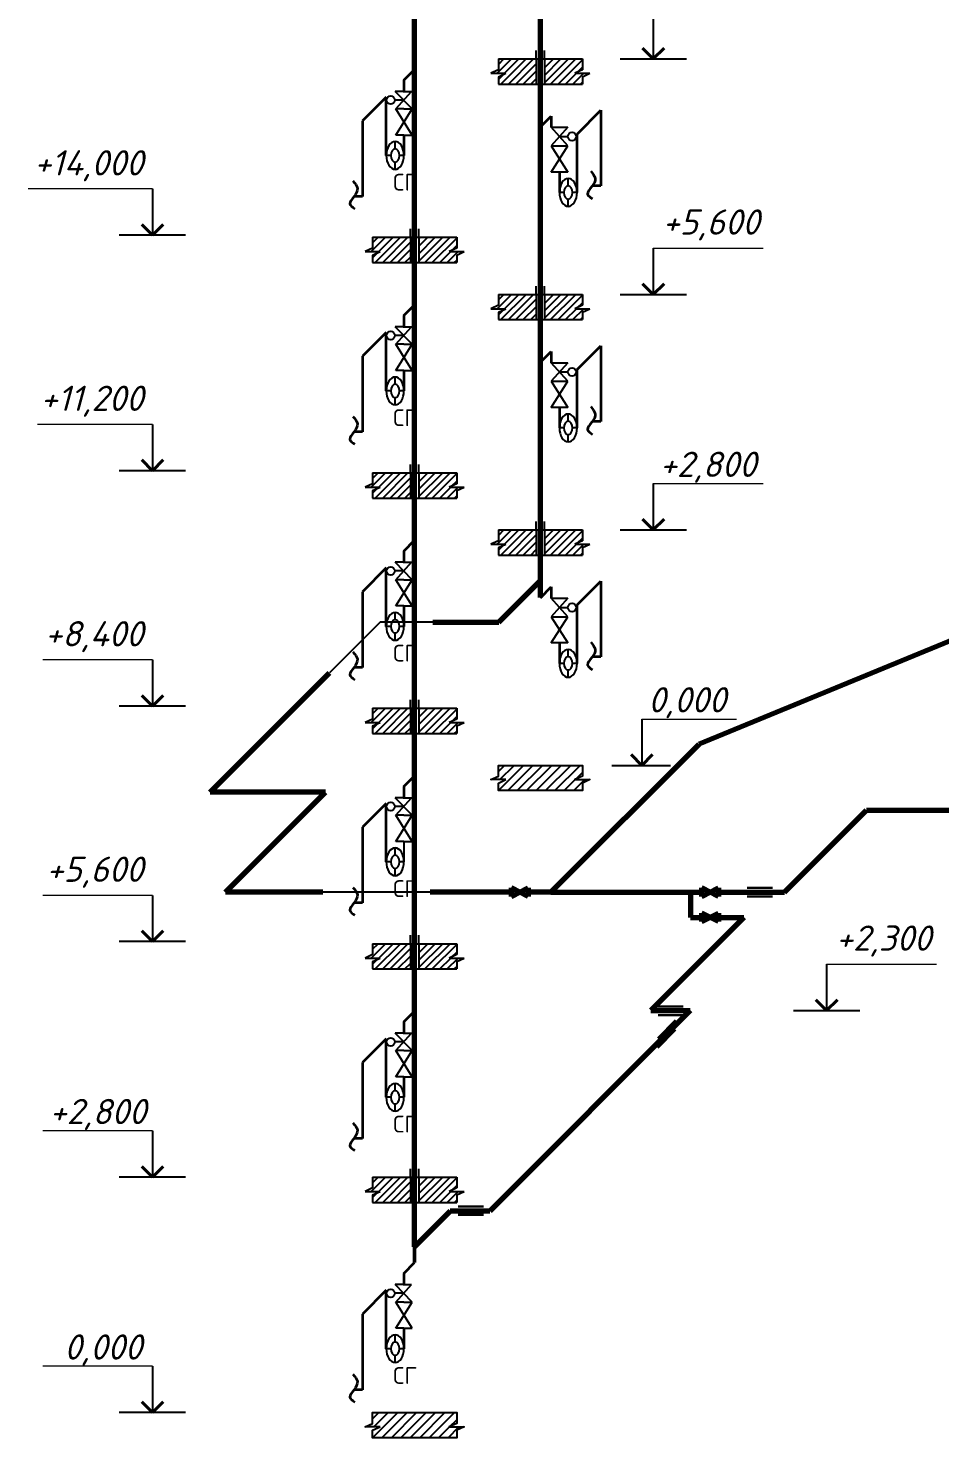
# Model space of a CAD drawing. Header units: millimetres. Extents: x -710977 to 10671, y -929782 to 89628.
# Drawn here: x -244.6 to -136.2, y 3925.1 to 4092.7 of the extents above; entities that cross this region are included whole.
import ezdxf

# ---------------------------------------------------------------- set-up
doc = ezdxf.new("R2010")
doc.units = ezdxf.units.MM
doc.header["$LTSCALE"] = 0.4
doc.layers.add('аксонометрия', color=84, linetype='Continuous')
doc.layers.add('кварталыИнфо', color=7, linetype='Continuous')
doc.layers.add('Надписи', color=7, linetype='Continuous', lineweight=20)
doc.styles.add('Zhenka', font='isocpeur.ttf', dxfattribs={"height": 400})
doc.styles.add('текстовый', font='isocpeui.ttf', dxfattribs={"height": 5})
doc.linetypes.add('ГОСТ 2.303 3', pattern='A,0.001,[1,GOST 2.303-68.shx,S=1,R=0,X=0,Y=0],-26', length=26.001)
pattern_1 = [(45, (-704.2509, 3848.4608), (-0.44194174, 0.44194174), [])]
pattern_2 = [(45, (-704.2509, 3876.4608), (-0.44194174, 0.44194174), [])]
pattern_3 = [(45, (-704.2509, 3904.4608), (-0.44194174, 0.44194174), [])]
pattern_4 = [(45, (-689.2989, 3897.67276), (-0.44194174, 0.44194174), [])]
pattern_5 = [(45, (-689.2989, 3925.67276), (-0.44194174, 0.44194174), [])]

msp = doc.modelspace()

# ---------------------------------------------------------------- hatches: boundary and pattern name
at = {"layer": 'аксонометрия', "lineweight": 25}
h = msp.add_hatch(dxfattribs=at)
h.set_pattern_fill('ANSI31', scale=5, style=0)
h.set_pattern_definition([(45, (-689.2989, 3953.67276), (-0.44194174, 0.44194174), [])])
h.paths.add_polyline_path([(-184.155, 4086.051), (-184.155, 4089.051), (-188.655, 4089.051), (-188.655, 4087.759), (-189.542, 4087.351), (-187.769, 4087.351), (-188.655, 4086.943), (-188.655, 4086.051)])
h = msp.add_hatch(dxfattribs=at)
h.set_pattern_fill('ANSI31', scale=5, style=0)
h.set_pattern_definition(pattern_5)
h.paths.add_polyline_path([(-177.769, 4087.351), (-179.542, 4087.351), (-178.655, 4087.759), (-178.655, 4089.051), (-183.155, 4089.051), (-183.155, 4086.051), (-178.655, 4086.051), (-178.655, 4086.943)])
h = msp.add_hatch(dxfattribs=at)
h.set_pattern_fill('ANSI31', scale=5, style=0)
h.set_pattern_definition([(45, (-704.2509, 3932.4608), (-0.44194174, 0.44194174), [])])
h.paths.add_polyline_path([(-199.107, 4064.839), (-199.107, 4067.839), (-203.607, 4067.839), (-203.607, 4066.547), (-204.494, 4066.139), (-202.721, 4066.139), (-203.607, 4065.731), (-203.607, 4064.839)])
h = msp.add_hatch(dxfattribs=at)
h.set_pattern_fill('ANSI31', scale=5, style=0)
h.set_pattern_definition(pattern_3)
h.paths.add_polyline_path([(-198.107, 4064.839), (-193.607, 4064.839), (-193.607, 4065.731), (-192.721, 4066.139), (-194.494, 4066.139), (-193.607, 4066.547), (-193.607, 4067.839), (-198.107, 4067.839)])
h = msp.add_hatch(dxfattribs=at)
h.set_pattern_fill('ANSI31', scale=5, style=0)
h.set_pattern_definition(pattern_5)
h.paths.add_polyline_path([(-184.155, 4058.051), (-184.155, 4061.051), (-188.655, 4061.051), (-188.655, 4059.759), (-189.542, 4059.351), (-187.769, 4059.351), (-188.655, 4058.943), (-188.655, 4058.051)])
h = msp.add_hatch(dxfattribs=at)
h.set_pattern_fill('ANSI31', scale=5, style=0)
h.set_pattern_definition(pattern_4)
h.paths.add_polyline_path([(-177.769, 4059.351), (-179.542, 4059.351), (-178.655, 4059.759), (-178.655, 4061.051), (-183.155, 4061.051), (-183.155, 4058.051), (-178.655, 4058.051), (-178.655, 4058.943)])
h = msp.add_hatch(dxfattribs=at)
h.set_pattern_fill('ANSI31', scale=5, style=0)
h.set_pattern_definition(pattern_3)
h.paths.add_polyline_path([(-199.107, 4036.839), (-199.107, 4039.839), (-203.607, 4039.839), (-203.607, 4038.547), (-204.494, 4038.139), (-202.721, 4038.139), (-203.607, 4037.731), (-203.607, 4036.839)])
h = msp.add_hatch(dxfattribs=at)
h.set_pattern_fill('ANSI31', scale=5, style=0)
h.set_pattern_definition(pattern_2)
h.paths.add_polyline_path([(-198.107, 4036.839), (-193.607, 4036.839), (-193.607, 4037.731), (-192.721, 4038.139), (-194.494, 4038.139), (-193.607, 4038.547), (-193.607, 4039.839), (-198.107, 4039.839)])
h = msp.add_hatch(dxfattribs=at)
h.set_pattern_fill('ANSI31', scale=5, style=0)
h.set_pattern_definition(pattern_4)
h.paths.add_polyline_path([(-184.155, 4030.051), (-184.155, 4033.051), (-188.655, 4033.051), (-188.655, 4031.759), (-189.542, 4031.351), (-187.769, 4031.351), (-188.655, 4030.943), (-188.655, 4030.051)])
h = msp.add_hatch(dxfattribs=at)
h.set_pattern_fill('ANSI31', scale=5, style=0)
h.set_pattern_definition([(45, (-689.2989, 3869.67276), (-0.44194174, 0.44194174), [])])
h.paths.add_polyline_path([(-177.769, 4031.351), (-179.542, 4031.351), (-178.655, 4031.759), (-178.655, 4033.051), (-183.155, 4033.051), (-183.155, 4030.051), (-178.655, 4030.051), (-178.655, 4030.943)])
h = msp.add_hatch(dxfattribs=at)
h.set_pattern_fill('ANSI31', scale=5, style=0)
h.set_pattern_definition(pattern_2)
h.paths.add_polyline_path([(-199.107, 4008.839), (-199.107, 4011.839), (-203.607, 4011.839), (-203.607, 4010.547), (-204.494, 4010.139), (-202.721, 4010.139), (-203.607, 4009.731), (-203.607, 4008.839)])
h = msp.add_hatch(dxfattribs=at)
h.set_pattern_fill('ANSI31', scale=5, style=0)
h.set_pattern_definition(pattern_1)
h.paths.add_polyline_path([(-198.107, 4008.839), (-193.607, 4008.839), (-193.607, 4009.731), (-192.721, 4010.139), (-194.494, 4010.139), (-193.607, 4010.547), (-193.607, 4011.839), (-198.107, 4011.839)])
h = msp.add_hatch(dxfattribs=at)
h.set_pattern_fill('ANSI31', scale=5, style=0)
h.set_pattern_definition(pattern_1)
h.paths.add_polyline_path([(-199.107, 3980.839), (-199.107, 3983.839), (-203.607, 3983.839), (-203.607, 3982.547), (-204.494, 3982.139), (-202.721, 3982.139), (-203.607, 3981.731), (-203.607, 3980.839)])
h = msp.add_hatch(dxfattribs=at)
h.set_pattern_fill('ANSI31', scale=5, style=0)
h.set_pattern_definition([(45, (-704.2509, 3820.4608), (-0.44194174, 0.44194174), [])])
h.paths.add_polyline_path([(-198.107, 3980.839), (-193.607, 3980.839), (-193.607, 3981.731), (-192.721, 3982.139), (-194.494, 3982.139), (-193.607, 3982.547), (-193.607, 3983.839), (-198.107, 3983.839)])
h = msp.add_hatch(dxfattribs=at)
h.set_pattern_fill('ANSI31', scale=5, style=0)
h.set_pattern_definition([(45, (-704.2509, 3820.7108), (-0.44194174, 0.44194174), [])])
h.paths.add_polyline_path([(-199.107, 3953.089), (-199.107, 3956.089), (-203.607, 3956.089), (-203.607, 3954.797), (-204.494, 3954.389), (-202.721, 3954.389), (-203.607, 3953.981), (-203.607, 3953.089)])
h = msp.add_hatch(dxfattribs=at)
h.set_pattern_fill('ANSI31', scale=5, style=0)
h.set_pattern_definition([(45, (-704.2509, 3792.7108), (-0.44194174, 0.44194174), [])])
h.paths.add_polyline_path([(-198.107, 3953.089), (-193.607, 3953.089), (-193.607, 3953.981), (-192.721, 3954.389), (-194.494, 3954.389), (-193.607, 3954.797), (-193.607, 3956.089), (-198.107, 3956.089)])
at = {"layer": 'кварталыИнфо', "ltscale": 0.12}
h = msp.add_hatch(dxfattribs=at)
h.set_pattern_fill('ANSI31', color=256, scale=0.25)
h.set_pattern_definition([(45, (-806.0439, -224.26514), (-0.56126601, 0.56126601), [])])
h.paths.add_polyline_path([(-187.769, 4003.351), (-189.542, 4003.351), (-188.655, 4003.759), (-188.655, 4005.051), (-178.655, 4005.051), (-178.655, 4003.759), (-179.542, 4003.351), (-177.769, 4003.351), (-178.655, 4002.943), (-178.655, 4002.051), (-188.655, 4002.051), (-188.655, 4002.943)])
h = msp.add_hatch(dxfattribs=at)
h.set_pattern_fill('ANSI31', color=256, scale=0.25)
h.set_pattern_definition([(45, (-820.9959, -301.2271), (-0.56126601, 0.56126601), [])])
h.paths.add_polyline_path([(-202.721, 3926.389), (-204.494, 3926.389), (-203.607, 3926.797), (-203.607, 3928.089), (-193.607, 3928.089), (-193.607, 3926.797), (-194.494, 3926.389), (-192.721, 3926.389), (-193.607, 3925.981), (-193.607, 3925.089), (-203.607, 3925.089), (-203.607, 3925.981)])

# ---------------------------------------------------------------- linework, layer by layer
at = {"color": 7, "lineweight": 25}
for p, q in [((-170.231, 4094.555), (-170.231, 4089.051)), ((-174.175, 4089.051), (-166.287, 4089.051)), ((-229.784, 4073.593), (-229.784, 4068.089)), ((-225.84, 4068.089), (-233.728, 4068.089)), ((-170.231, 4066.555), (-170.231, 4061.051)), ((-174.175, 4061.051), (-166.287, 4061.051)), ((-229.784, 4045.593), (-229.784, 4040.089)), ((-225.84, 4040.089), (-233.728, 4040.089)), ((-170.231, 4038.555), (-170.231, 4033.051)), ((-174.175, 4033.051), (-166.287, 4033.051)), ((-229.784, 4017.593), (-229.784, 4012.089)), ((-225.84, 4012.089), (-233.728, 4012.089)), ((-171.596, 4010.555), (-171.596, 4005.051)), ((-175.181, 4005.051), (-168.184, 4005.051)), ((-229.784, 3989.593), (-229.784, 3984.089)), ((-225.84, 3984.089), (-233.728, 3984.089)), ((-149.619, 3981.406), (-149.619, 3975.902)), ((-153.563, 3975.902), (-145.675, 3975.902)), ((-229.784, 3961.593), (-229.784, 3956.089)), ((-225.84, 3956.089), (-233.728, 3956.089)), ((-229.784, 3933.593), (-229.784, 3928.089)), ((-225.84, 3928.089), (-233.728, 3928.089))]:
    msp.add_line(p, q, dxfattribs=at)
at = {"color": 7, "lineweight": 35}
for p, q in [((-199.88, 4086.536), (-198.607, 4087.809)), ((-199.88, 4086.536), (-199.88, 4085.199)), ((-201.98, 4084.526), (-204.808, 4081.698)), ((-201.98, 4077.576), (-201.98, 4084.526)), ((-204.808, 4081.698), (-204.808, 4072.698)), ((-183.655, 4080.991), (-182.382, 4082.264)), ((-182.382, 4082.264), (-182.382, 4080.926)), ((-179.297, 4080.126), (-176.469, 4082.955)), ((-176.469, 4082.955), (-176.469, 4073.955)), ((-199.88, 4080.005), (-199.88, 4077.576)), ((-179.297, 4073.176), (-179.297, 4080.126)), ((-181.397, 4075.606), (-181.397, 4073.176)), ((-176.469, 4073.955), (-177.469, 4073.955)), ((-204.808, 4072.698), (-205.808, 4072.698)), ((-199.88, 4058.536), (-198.607, 4059.809)), ((-199.88, 4058.536), (-199.88, 4057.199)), ((-201.98, 4056.526), (-204.808, 4053.698)), ((-201.98, 4049.576), (-201.98, 4056.526)), ((-179.297, 4052.126), (-176.469, 4054.955)), ((-176.469, 4054.955), (-176.469, 4045.955)), ((-204.808, 4053.698), (-204.808, 4044.698)), ((-183.655, 4052.991), (-182.382, 4054.264)), ((-182.382, 4054.264), (-182.382, 4052.926)), ((-199.88, 4052.005), (-199.88, 4049.576)), ((-179.297, 4045.176), (-179.297, 4052.126)), ((-181.397, 4047.606), (-181.397, 4045.176)), ((-204.808, 4044.698), (-205.808, 4044.698)), ((-176.469, 4045.955), (-177.469, 4045.955)), ((-199.88, 4030.536), (-198.607, 4031.809)), ((-199.88, 4030.536), (-199.88, 4029.199)), ((-201.98, 4028.526), (-204.808, 4025.698)), ((-201.98, 4021.576), (-201.98, 4028.526)), ((-183.655, 4024.991), (-182.382, 4026.264)), ((-182.382, 4026.264), (-182.382, 4024.926)), ((-179.297, 4024.126), (-176.469, 4026.955)), ((-176.469, 4026.955), (-176.469, 4017.955)), ((-204.808, 4025.698), (-204.808, 4016.698)), ((-199.88, 4024.005), (-199.88, 4021.576)), ((-179.297, 4017.176), (-179.297, 4024.126)), ((-181.397, 4019.606), (-181.397, 4017.176)), ((-176.469, 4017.955), (-177.469, 4017.955)), ((-204.808, 4016.698), (-205.808, 4016.698)), ((-199.88, 4002.536), (-198.607, 4003.809)), ((-199.88, 4002.536), (-199.88, 4001.199)), ((-201.98, 4000.526), (-204.808, 3997.698)), ((-201.98, 3993.576), (-201.98, 4000.526)), ((-204.808, 3997.698), (-204.808, 3988.698)), ((-204.808, 3988.698), (-205.808, 3988.698)), ((-199.88, 3974.536), (-198.607, 3975.809)), ((-199.88, 3974.536), (-199.88, 3973.199)), ((-201.98, 3972.526), (-204.808, 3969.698)), ((-201.98, 3965.576), (-201.98, 3972.526)), ((-204.808, 3969.698), (-204.808, 3960.698)), ((-199.88, 3968.005), (-199.88, 3965.576)), ((-204.808, 3960.698), (-205.808, 3960.698)), ((-199.88, 3944.644), (-198.607, 3945.917)), ((-199.88, 3944.644), (-199.88, 3943.307)), ((-201.98, 3942.634), (-204.808, 3939.806)), ((-201.98, 3935.684), (-201.98, 3942.634)), ((-204.808, 3939.806), (-204.808, 3930.806)), ((-199.88, 3938.113), (-199.88, 3935.684)), ((-204.808, 3930.806), (-205.808, 3930.806))]:
    msp.add_line(p, q, dxfattribs=at)
at = {"color": 7, "lineweight": 20}
for p, q in [((-229.784, 4073.593), (-244.558, 4073.593)), ((-170.231, 4066.555), (-157.178, 4066.555)), ((-229.784, 4045.593), (-243.46, 4045.593)), ((-170.231, 4038.555), (-157.178, 4038.555)), ((-229.784, 4017.593), (-242.837, 4017.593)), ((-171.596, 4010.555), (-160.342, 4010.555)), ((-229.784, 3989.593), (-242.837, 3989.593)), ((-149.619, 3981.406), (-136.567, 3981.406)), ((-229.784, 3961.593), (-242.837, 3961.593)), ((-229.784, 3933.593), (-242.837, 3933.593))]:
    msp.add_line(p, q, dxfattribs=at)
at = {"lineweight": 30}
for p, q in [((-159.059, 3990.476), (-156.059, 3990.476)), ((-156.059, 3989.476), (-159.059, 3989.476)), ((-169.672, 3976.358), (-166.672, 3976.358)), ((-167.582, 3974.735), (-169.703, 3972.614)), ((-166.672, 3975.358), (-169.672, 3975.358)), ((-167.582, 3973.601), (-169.703, 3971.479)), ((-190.436, 3952.586), (-193.436, 3952.586)), ((-193.436, 3951.586), (-190.436, 3951.586))]:
    msp.add_line(p, q, dxfattribs=at)
at = {"color": 7, "lineweight": 50}
msp.add_line((-198.607, 3945.917), (-198.607, 3947.809), dxfattribs=at)
at = {"color": 7, "lineweight": 35}
for points in [[(-177.675, 4075.706), (-177.148, 4074.831), (-177.536, 4073.865), (-178.035, 4072.981), (-177.457, 4072.402)], [(-205.947, 4074.539), (-205.421, 4073.664), (-205.808, 4072.698), (-206.308, 4071.813), (-205.73, 4071.235)], [(-205.947, 4046.539), (-205.421, 4045.664), (-205.808, 4044.698), (-206.308, 4043.813), (-205.73, 4043.235)], [(-177.675, 4047.706), (-177.148, 4046.831), (-177.536, 4045.865), (-178.035, 4044.981), (-177.457, 4044.402)], [(-177.675, 4019.706), (-177.148, 4018.831), (-177.536, 4017.865), (-178.035, 4016.981), (-177.457, 4016.402)], [(-205.947, 4018.539), (-205.421, 4017.664), (-205.808, 4016.698), (-206.308, 4015.813), (-205.73, 4015.235)], [(-205.947, 3990.539), (-205.421, 3989.664), (-205.808, 3988.698), (-206.308, 3987.813), (-205.73, 3987.235)], [(-205.947, 3962.539), (-205.421, 3961.664), (-205.808, 3960.698), (-206.308, 3959.813), (-205.73, 3959.235)], [(-205.947, 3932.646), (-205.421, 3931.771), (-205.808, 3930.806), (-206.308, 3929.921), (-205.73, 3929.343)]]:
    msp.add_spline(points, degree=3, dxfattribs=at)
at = {"layer": 'аксонометрия', "color": 7, "lineweight": 70}
for p, q in [((-183.655, 4025.021), (-183.655, 4249.021)), ((-198.607, 3947.809), (-198.607, 4171.809))]:
    msp.add_line(p, q, dxfattribs=at)
at = {"layer": 'аксонометрия', "color": 7, "lineweight": 25}
for p, q in [((-184.155, 4089.051), (-184.155, 4090.051)), ((-183.155, 4089.051), (-183.155, 4090.051)), ((-188.655, 4089.051), (-178.655, 4089.051)), ((-188.655, 4089.051), (-188.655, 4087.759)), ((-184.155, 4089.051), (-184.155, 4086.051)), ((-183.155, 4089.051), (-183.155, 4086.051)), ((-178.655, 4089.051), (-178.655, 4087.759)), ((-188.655, 4087.759), (-189.542, 4087.351)), ((-189.542, 4087.351), (-187.769, 4087.351)), ((-188.655, 4086.943), (-187.769, 4087.351)), ((-188.655, 4086.943), (-188.655, 4086.051)), ((-178.655, 4087.759), (-179.542, 4087.351)), ((-179.542, 4087.351), (-177.769, 4087.351)), ((-178.655, 4086.943), (-177.769, 4087.351)), ((-178.655, 4086.943), (-178.655, 4086.051)), ((-199.958, 4085.199), (-200.941, 4085.199)), ((-198.897, 4083.127), (-200.941, 4085.199)), ((-200.863, 4083.127), (-198.975, 4085.199)), ((-199.958, 4085.199), (-198.975, 4085.199)), ((-188.655, 4086.051), (-178.655, 4086.051)), ((-183.655, 4086.051), (-183.655, 4081.051)), ((-199.919, 4084.163), (-200.958, 4084.163)), ((-199.88, 4083.127), (-200.863, 4083.127)), ((-198.897, 4080.005), (-200.863, 4083.127)), ((-200.863, 4080.005), (-198.897, 4083.127)), ((-199.88, 4083.127), (-198.897, 4083.127)), ((-199.88, 4080.005), (-200.863, 4080.005)), ((-199.88, 4080.005), (-198.897, 4080.005)), ((-200.93, 4078.362), (-200.93, 4079.229)), ((-181.397, 4079.826), (-180.397, 4079.826)), ((-201.451, 4077.576), (-201.98, 4077.576)), ((-200.93, 4075.924), (-200.93, 4076.791)), ((-199.88, 4077.576), (-200.409, 4077.576)), ((-180.347, 4073.962), (-180.347, 4074.829)), ((-180.869, 4073.176), (-181.397, 4073.176)), ((-179.297, 4073.176), (-179.826, 4073.176)), ((-180.347, 4071.524), (-180.347, 4072.391)), ((-199.107, 4067.839), (-199.107, 4068.839)), ((-198.107, 4067.839), (-198.107, 4068.839)), ((-203.607, 4066.547), (-204.494, 4066.139)), ((-203.607, 4067.839), (-193.607, 4067.839)), ((-203.607, 4067.839), (-203.607, 4066.547)), ((-199.107, 4067.839), (-199.107, 4064.839)), ((-198.107, 4067.839), (-198.107, 4064.839)), ((-193.607, 4066.547), (-194.494, 4066.139)), ((-193.607, 4067.839), (-193.607, 4066.547)), ((-204.494, 4066.139), (-202.721, 4066.139)), ((-203.607, 4065.731), (-202.721, 4066.139)), ((-203.607, 4065.731), (-203.607, 4064.839)), ((-203.607, 4064.839), (-193.607, 4064.839)), ((-194.494, 4066.139), (-192.721, 4066.139)), ((-193.607, 4065.731), (-192.721, 4066.139)), ((-193.607, 4065.731), (-193.607, 4064.839)), ((-184.155, 4061.051), (-184.155, 4062.051)), ((-183.155, 4061.051), (-183.155, 4062.051)), ((-188.655, 4059.759), (-189.542, 4059.351)), ((-188.655, 4061.051), (-178.655, 4061.051)), ((-188.655, 4061.051), (-188.655, 4059.759)), ((-184.155, 4061.051), (-184.155, 4058.051)), ((-183.155, 4061.051), (-183.155, 4058.051)), ((-178.655, 4059.759), (-179.542, 4059.351)), ((-178.655, 4061.051), (-178.655, 4059.759)), ((-189.542, 4059.351), (-187.769, 4059.351)), ((-188.655, 4058.943), (-187.769, 4059.351)), ((-188.655, 4058.943), (-188.655, 4058.051)), ((-179.542, 4059.351), (-177.769, 4059.351)), ((-178.655, 4058.943), (-177.769, 4059.351)), ((-178.655, 4058.943), (-178.655, 4058.051)), ((-199.958, 4057.199), (-200.941, 4057.199)), ((-198.897, 4055.127), (-200.941, 4057.199)), ((-200.863, 4055.127), (-198.975, 4057.199)), ((-199.958, 4057.199), (-198.975, 4057.199)), ((-188.655, 4058.051), (-178.655, 4058.051)), ((-199.919, 4056.163), (-200.958, 4056.163)), ((-199.88, 4055.127), (-200.863, 4055.127)), ((-198.897, 4052.005), (-200.863, 4055.127)), ((-200.863, 4052.005), (-198.897, 4055.127)), ((-199.88, 4055.127), (-198.897, 4055.127)), ((-199.88, 4052.005), (-200.863, 4052.005)), ((-199.88, 4052.005), (-198.897, 4052.005)), ((-181.397, 4051.826), (-180.397, 4051.826)), ((-200.93, 4050.362), (-200.93, 4051.229)), ((-201.451, 4049.576), (-201.98, 4049.576)), ((-200.93, 4047.924), (-200.93, 4048.791)), ((-199.88, 4049.576), (-200.409, 4049.576)), ((-180.347, 4045.962), (-180.347, 4046.829)), ((-180.869, 4045.176), (-181.397, 4045.176)), ((-179.297, 4045.176), (-179.826, 4045.176)), ((-180.347, 4043.524), (-180.347, 4044.391)), ((-203.607, 4039.839), (-193.607, 4039.839)), ((-203.607, 4039.839), (-203.607, 4038.547)), ((-199.107, 4039.839), (-199.107, 4040.839)), ((-199.107, 4039.839), (-199.107, 4036.839)), ((-198.107, 4039.839), (-198.107, 4040.839)), ((-198.107, 4039.839), (-198.107, 4036.839)), ((-193.607, 4039.839), (-193.607, 4038.547)), ((-203.607, 4038.547), (-204.494, 4038.139)), ((-204.494, 4038.139), (-202.721, 4038.139)), ((-203.607, 4037.731), (-202.721, 4038.139)), ((-193.607, 4038.547), (-194.494, 4038.139)), ((-194.494, 4038.139), (-192.721, 4038.139)), ((-193.607, 4037.731), (-192.721, 4038.139)), ((-203.607, 4037.731), (-203.607, 4036.839)), ((-203.607, 4036.839), (-193.607, 4036.839)), ((-193.607, 4037.731), (-193.607, 4036.839)), ((-188.655, 4033.051), (-178.655, 4033.051)), ((-188.655, 4033.051), (-188.655, 4031.759)), ((-184.155, 4033.051), (-184.155, 4034.051)), ((-184.155, 4033.051), (-184.155, 4030.051)), ((-183.155, 4033.051), (-183.155, 4034.051)), ((-183.155, 4033.051), (-183.155, 4030.051)), ((-178.655, 4033.051), (-178.655, 4031.759)), ((-188.655, 4031.759), (-189.542, 4031.351)), ((-189.542, 4031.351), (-187.769, 4031.351)), ((-188.655, 4030.943), (-187.769, 4031.351)), ((-178.655, 4031.759), (-179.542, 4031.351)), ((-179.542, 4031.351), (-177.769, 4031.351)), ((-178.655, 4030.943), (-177.769, 4031.351)), ((-188.655, 4030.943), (-188.655, 4030.051)), ((-178.655, 4030.943), (-178.655, 4030.051)), ((-199.919, 4028.163), (-200.958, 4028.163)), ((-199.958, 4029.199), (-200.941, 4029.199)), ((-198.897, 4027.127), (-200.941, 4029.199)), ((-200.863, 4027.127), (-198.975, 4029.199)), ((-199.958, 4029.199), (-198.975, 4029.199)), ((-199.88, 4027.127), (-200.863, 4027.127)), ((-198.897, 4024.005), (-200.863, 4027.127)), ((-200.863, 4024.005), (-198.897, 4027.127)), ((-199.88, 4027.127), (-198.897, 4027.127)), ((-200.93, 4022.362), (-200.93, 4023.229)), ((-199.88, 4024.005), (-200.863, 4024.005)), ((-199.88, 4024.005), (-198.897, 4024.005)), ((-181.397, 4023.826), (-180.397, 4023.826)), ((-201.451, 4021.576), (-201.98, 4021.576)), ((-199.88, 4021.576), (-200.409, 4021.576)), ((-200.93, 4019.924), (-200.93, 4020.791)), ((-180.347, 4017.962), (-180.347, 4018.829)), ((-180.869, 4017.176), (-181.397, 4017.176)), ((-180.347, 4015.524), (-180.347, 4016.391)), ((-179.297, 4017.176), (-179.826, 4017.176)), ((-199.107, 4011.839), (-199.107, 4012.839)), ((-198.107, 4011.839), (-198.107, 4012.839)), ((-203.607, 4011.839), (-193.607, 4011.839)), ((-203.607, 4011.839), (-203.607, 4010.547)), ((-199.107, 4011.839), (-199.107, 4008.839)), ((-198.107, 4011.839), (-198.107, 4008.839)), ((-193.607, 4011.839), (-193.607, 4010.547)), ((-203.607, 4010.547), (-204.494, 4010.139)), ((-204.494, 4010.139), (-202.721, 4010.139)), ((-203.607, 4009.731), (-202.721, 4010.139)), ((-203.607, 4009.731), (-203.607, 4008.839)), ((-193.607, 4010.547), (-194.494, 4010.139)), ((-194.494, 4010.139), (-192.721, 4010.139)), ((-193.607, 4009.731), (-192.721, 4010.139)), ((-193.607, 4009.731), (-193.607, 4008.839)), ((-203.607, 4008.839), (-193.607, 4008.839)), ((-199.958, 4001.199), (-200.941, 4001.199)), ((-198.897, 3999.127), (-200.941, 4001.199)), ((-200.863, 3999.127), (-198.975, 4001.199)), ((-199.958, 4001.199), (-198.975, 4001.199)), ((-199.919, 4000.163), (-200.958, 4000.163)), ((-199.88, 3999.127), (-200.863, 3999.127)), ((-198.897, 3996.005), (-200.863, 3999.127)), ((-200.863, 3996.005), (-198.897, 3999.127)), ((-199.88, 3999.127), (-198.897, 3999.127)), ((-200.93, 3994.362), (-200.93, 3995.229)), ((-199.88, 3996.005), (-200.863, 3996.005)), ((-199.88, 3996.005), (-199.88, 3993.576)), ((-199.88, 3996.005), (-198.897, 3996.005)), ((-201.451, 3993.576), (-201.98, 3993.576)), ((-200.93, 3991.924), (-200.93, 3992.791)), ((-199.88, 3993.576), (-200.409, 3993.576)), ((-199.107, 3983.839), (-199.107, 3984.839)), ((-198.107, 3983.839), (-198.107, 3984.839)), ((-203.607, 3983.839), (-193.607, 3983.839)), ((-203.607, 3983.839), (-203.607, 3982.547)), ((-199.107, 3983.839), (-199.107, 3980.839)), ((-198.107, 3983.839), (-198.107, 3980.839)), ((-193.607, 3983.839), (-193.607, 3982.547)), ((-203.607, 3982.547), (-204.494, 3982.139)), ((-204.494, 3982.139), (-202.721, 3982.139)), ((-203.607, 3981.731), (-202.721, 3982.139)), ((-203.607, 3981.731), (-203.607, 3980.839)), ((-193.607, 3982.547), (-194.494, 3982.139)), ((-194.494, 3982.139), (-192.721, 3982.139)), ((-193.607, 3981.731), (-192.721, 3982.139)), ((-193.607, 3981.731), (-193.607, 3980.839)), ((-203.607, 3980.839), (-193.607, 3980.839)), ((-199.958, 3973.199), (-200.941, 3973.199)), ((-198.897, 3971.127), (-200.941, 3973.199)), ((-200.863, 3971.127), (-198.975, 3973.199)), ((-199.958, 3973.199), (-198.975, 3973.199)), ((-199.919, 3972.163), (-200.958, 3972.163)), ((-199.88, 3971.127), (-200.863, 3971.127)), ((-198.897, 3968.005), (-200.863, 3971.127)), ((-200.863, 3968.005), (-198.897, 3971.127)), ((-199.88, 3971.127), (-198.897, 3971.127)), ((-199.88, 3968.005), (-200.863, 3968.005)), ((-199.88, 3968.005), (-198.897, 3968.005)), ((-200.93, 3966.362), (-200.93, 3967.229)), ((-201.451, 3965.576), (-201.98, 3965.576)), ((-200.93, 3963.924), (-200.93, 3964.791)), ((-199.88, 3965.576), (-200.409, 3965.576)), ((-203.607, 3956.089), (-193.607, 3956.089)), ((-203.607, 3956.089), (-203.607, 3954.797)), ((-199.107, 3956.089), (-199.107, 3957.089)), ((-199.107, 3956.089), (-199.107, 3953.089)), ((-198.107, 3956.089), (-198.107, 3957.089)), ((-198.107, 3956.089), (-198.107, 3953.089)), ((-193.607, 3956.089), (-193.607, 3954.797)), ((-203.607, 3954.797), (-204.494, 3954.389)), ((-204.494, 3954.389), (-202.721, 3954.389)), ((-203.607, 3953.981), (-202.721, 3954.389)), ((-193.607, 3954.797), (-194.494, 3954.389)), ((-194.494, 3954.389), (-192.721, 3954.389)), ((-193.607, 3953.981), (-192.721, 3954.389)), ((-203.607, 3953.981), (-203.607, 3953.089)), ((-203.607, 3953.089), (-193.607, 3953.089)), ((-193.607, 3953.981), (-193.607, 3953.089)), ((-199.958, 3943.307), (-200.941, 3943.307)), ((-198.897, 3941.235), (-200.941, 3943.307)), ((-200.863, 3941.235), (-198.975, 3943.307)), ((-199.958, 3943.307), (-198.975, 3943.307)), ((-199.919, 3942.271), (-200.958, 3942.271)), ((-199.88, 3941.235), (-200.863, 3941.235)), ((-198.897, 3938.113), (-200.863, 3941.235)), ((-200.863, 3938.113), (-198.897, 3941.235)), ((-199.88, 3941.235), (-198.897, 3941.235)), ((-199.88, 3938.113), (-200.863, 3938.113)), ((-199.88, 3938.113), (-198.897, 3938.113)), ((-200.93, 3936.47), (-200.93, 3937.337)), ((-201.451, 3935.684), (-201.98, 3935.684)), ((-200.93, 3934.031), (-200.93, 3934.898)), ((-199.88, 3935.684), (-200.409, 3935.684))]:
    msp.add_line(p, q, dxfattribs=at)
at = {"layer": 'аксонометрия'}
msp.add_line((-188.655, 4030.051), (-178.655, 4030.051), dxfattribs=at)
at = {"layer": 'аксонометрия', "color": 7, "lineweight": 60}
for q in [(-183.655, 4029.155), (-183.655, 4025.021)]:
    msp.add_line((-183.655, 4027.021), q, dxfattribs=at)
at = {"layer": 'аксонометрия', "color": 7, "lineweight": 25}
for points in [[(-187.769, 4003.351), (-189.542, 4003.351), (-188.655, 4003.759), (-188.655, 4005.051), (-178.655, 4005.051), (-178.655, 4003.759), (-179.542, 4003.351), (-177.769, 4003.351), (-178.655, 4002.943), (-178.655, 4002.051), (-188.655, 4002.051), (-188.655, 4002.943)], [(-202.721, 3926.389), (-204.494, 3926.389), (-203.607, 3926.797), (-203.607, 3928.089), (-193.607, 3928.089), (-193.607, 3926.797), (-194.494, 3926.389), (-192.721, 3926.389), (-193.607, 3925.981), (-193.607, 3925.089), (-203.607, 3925.089), (-203.607, 3925.981)]]:
    msp.add_lwpolyline(points, close=True, dxfattribs=at)
for centre in [(-201.458, 4084.163), (-179.897, 4079.826), (-201.458, 4056.163), (-179.897, 4051.826), (-201.458, 4028.163), (-179.897, 4023.826), (-201.458, 4000.163), (-201.458, 3972.163), (-201.458, 3942.271)]:
    msp.add_circle(centre, 0.5, dxfattribs=at)
at = {"layer": 'аксонометрия', "color": 7, "lineweight": 25, "extrusion": (0, 0, -1)}
for centre, major_axis, ratio in [((-200.93, 4077.576), (0, -1.653), 0.6353435), ((-200.93, 4077.576), (0, -0.786), 0.6634455), ((-180.347, 4073.176), (0, -1.653), 0.6353435), ((-180.347, 4073.176), (0, -0.786), 0.6634455), ((-200.93, 4049.576), (0, -1.653), 0.6353435), ((-200.93, 4049.576), (0, -0.786), 0.6634455), ((-180.347, 4045.176), (0, -1.653), 0.6353435), ((-180.347, 4045.176), (0, -0.786), 0.6634455), ((-200.93, 4021.576), (0, -1.653), 0.6353435), ((-200.93, 4021.576), (0, -0.786), 0.6634455), ((-180.347, 4017.176), (0, -1.653), 0.6353435), ((-180.347, 4017.176), (0, -0.786), 0.6634455), ((-200.93, 3993.576), (0, -1.653), 0.6353435), ((-200.93, 3993.576), (0, -0.786), 0.6634455), ((-200.93, 3965.576), (0, -1.653), 0.6353435), ((-200.93, 3965.576), (0, -0.786), 0.6634455), ((-200.93, 3935.684), (0, -1.653), 0.6353435), ((-200.93, 3935.684), (0, -0.786), 0.6634455)]:
    msp.add_ellipse(centre, major_axis=major_axis, ratio=ratio, dxfattribs=at)
at = {"layer": 'кварталыИнфо', "ltscale": 0.12}
for p, q in [((-182.382, 4080.926), (-180.412, 4080.926)), ((-180.412, 4078.726), (-182.382, 4080.926)), ((-180.412, 4080.926), (-182.382, 4078.726)), ((-182.382, 4078.726), (-180.412, 4078.726)), ((-182.382, 4075.606), (-180.412, 4078.726)), ((-182.382, 4078.726), (-180.412, 4075.606)), ((-180.412, 4075.606), (-182.382, 4075.606)), ((-182.382, 4052.926), (-180.412, 4052.926)), ((-180.412, 4050.726), (-182.382, 4052.926)), ((-180.412, 4052.926), (-182.382, 4050.726)), ((-182.382, 4050.726), (-180.412, 4050.726)), ((-182.382, 4047.606), (-180.412, 4050.726)), ((-182.382, 4050.726), (-180.412, 4047.606)), ((-180.412, 4047.606), (-182.382, 4047.606)), ((-182.382, 4024.926), (-180.412, 4024.926)), ((-180.412, 4022.726), (-182.382, 4024.926)), ((-180.412, 4024.926), (-182.382, 4022.726)), ((-182.382, 4022.726), (-180.412, 4022.726)), ((-182.382, 4019.606), (-180.412, 4022.726)), ((-182.382, 4022.726), (-180.412, 4019.606)), ((-180.412, 4019.606), (-182.382, 4019.606))]:
    msp.add_line(p, q, dxfattribs=at)
at = {"layer": 'кварталыИнфо', "linetype": 'ГОСТ 2.303 3', "ltscale": 0.12}
for p, q in [((-202.705, 4022.071), (-208.723, 4016.053)), ((-196.46, 4022.071), (-202.705, 4022.071)), ((-196.782, 3989.969), (-209.537, 3989.969))]:
    msp.add_line(p, q, dxfattribs=at)
at = {"layer": 'Надписи', "color": 7, "linetype": 'ByBlock', "lineweight": 40, "ltscale": 0.2}
for p, q in [((-170.231, 4089.051), (-171.503, 4090.324)), ((-170.231, 4089.051), (-168.958, 4090.324)), ((-229.784, 4068.089), (-231.057, 4069.362)), ((-229.784, 4068.089), (-228.511, 4069.362)), ((-170.231, 4061.051), (-171.503, 4062.324)), ((-170.231, 4061.051), (-168.958, 4062.324)), ((-229.784, 4040.089), (-231.057, 4041.362)), ((-229.784, 4040.089), (-228.511, 4041.362)), ((-170.231, 4033.051), (-171.503, 4034.324)), ((-170.231, 4033.051), (-168.958, 4034.324)), ((-229.784, 4012.089), (-231.057, 4013.362)), ((-229.784, 4012.089), (-228.511, 4013.362)), ((-171.596, 4005.051), (-172.869, 4006.324)), ((-171.596, 4005.051), (-170.323, 4006.324)), ((-229.784, 3984.089), (-231.057, 3985.362)), ((-229.784, 3984.089), (-228.511, 3985.362)), ((-149.619, 3975.902), (-150.892, 3977.175)), ((-149.619, 3975.902), (-148.346, 3977.175)), ((-229.784, 3956.089), (-231.057, 3957.362)), ((-229.784, 3956.089), (-228.511, 3957.362)), ((-229.784, 3928.089), (-231.057, 3929.362)), ((-229.784, 3928.089), (-228.511, 3929.362))]:
    msp.add_line(p, q, dxfattribs=at)
at = {"layer": 'Надписи', "color": 7, "linetype": 'ByBlock', "lineweight": 70, "ltscale": 0.2}
for p, q in [((-188.605, 4022.071), (-183.655, 4027.021)), ((-196.46, 4022.071), (-188.605, 4022.071)), ((-129.371, 4022.15), (-164.791, 4007.576)), ((-222.928, 4001.848), (-208.723, 4016.053)), ((-182.398, 3989.969), (-164.791, 4007.576)), ((-209.218, 4001.848), (-222.928, 4001.848)), ((-221.098, 3989.969), (-209.218, 4001.848)), ((-154.638, 3989.969), (-144.88, 3999.727)), ((-144.88, 3999.727), (-110.1, 3999.727)), ((-209.537, 3989.969), (-221.098, 3989.969)), ((-187.098, 3989.969), (-196.782, 3989.969)), ((-187.098, 3989.469), (-187.098, 3990.469)), ((-187.098, 3989.469), (-185.098, 3990.469)), ((-185.098, 3989.469), (-187.098, 3990.469)), ((-185.098, 3990.469), (-185.098, 3989.469)), ((-182.398, 3989.969), (-185.098, 3989.969)), ((-182.398, 3989.969), (-165.808, 3989.969)), ((-165.808, 3989.969), (-165.808, 3986.969)), ((-165.808, 3989.969), (-164.465, 3989.969)), ((-164.465, 3989.469), (-164.465, 3990.469)), ((-164.465, 3989.469), (-162.465, 3990.469)), ((-162.465, 3989.469), (-164.465, 3990.469)), ((-162.465, 3990.469), (-162.465, 3989.469)), ((-162.465, 3989.969), (-154.638, 3989.969)), ((-159.448, 3986.969), (-170.514, 3975.902)), ((-165.808, 3986.969), (-164.465, 3986.969)), ((-164.465, 3986.469), (-164.465, 3987.469)), ((-164.465, 3986.469), (-162.465, 3987.469)), ((-162.465, 3986.469), (-164.465, 3987.469)), ((-162.465, 3987.469), (-162.465, 3986.469)), ((-162.465, 3986.969), (-159.448, 3986.969)), ((-165.834, 3975.902), (-189.685, 3952.052)), ((-170.514, 3975.902), (-165.834, 3975.902)), ((-194.365, 3952.052), (-198.607, 3947.809)), ((-189.685, 3952.052), (-194.365, 3952.052))]:
    msp.add_line(p, q, dxfattribs=at)

# ---------------------------------------------------------------- texts
at = {"color": 7, "lineweight": 20, "char_height": 3, "width": 14.94504, "style": 'текстовый'}
for s, insert, attachment_point in [('{\\fISOCPEUR|b0|i1|c0|p34;+14,000}', (-230.876, 4078.199), 3), ('{\\fISOCPEUR|b0|i1|c0|p34;+5,600}', (-169.139, 4071.161), 1), ('{\\fISOCPEUR|b0|i1|c0|p34;+11,200}', (-230.876, 4050.199), 3), ('{\\fISOCPEUR|b0|i1|c0|p34;+2,800}', (-169.478, 4042.35), 1), ('{\\fISOCPEUR|b0|i1|c0|p34;+8,400}', (-230.876, 4022.199), 3), ('{\\fISOCPEUR|b0|i1|c204|p34;0\\fISOCPEUR|b0|i1|c0|p34;,\\fISOCPEUR|b0|i1|c204|p34;000}', (-170.843, 4014.35), 1), ('{\\fISOCPEUR|b0|i1|c0|p34;+5,600}', (-230.876, 3994.199), 3), ('{\\fISOCPEUR|b0|i1|c0|p34;+2,300}', (-148.528, 3986.012), 1), ('{\\fISOCPEUR|b0|i1|c0|p34;+2,800}', (-230.537, 3965.388), 3), ('{\\fISOCPEUR|b0|i1|c204|p34;0\\fISOCPEUR|b0|i1|c0|p34;,\\fISOCPEUR|b0|i1|c204|p34;0\\fISOCPEUR|b0|i1|c0|p34;00}', (-231.029, 3937.388), 3)]:
    msp.add_mtext(s, dxfattribs=dict(at, insert=insert, attachment_point=attachment_point))
at = {"layer": 'аксонометрия', "color": 7, "lineweight": 50, "char_height": 2, "width": 3.04928, "attachment_point": 1, "style": 'Zhenka'}
for insert in [(-201.168, 4075.396), (-201.168, 4047.396), (-201.168, 3991.396), (-201.168, 3963.396), (-201.168, 3933.503)]:
    msp.add_mtext('СГ', dxfattribs=dict(at, insert=insert))
at = {"layer": 'аксонометрия', "color": 7, "lineweight": 40, "insert": (-201.168, 4019.396), "char_height": 2, "width": 3.04928, "attachment_point": 1, "style": 'Zhenka'}
msp.add_mtext('СГ', dxfattribs=at)

doc.saveas('drawing.dxf')
